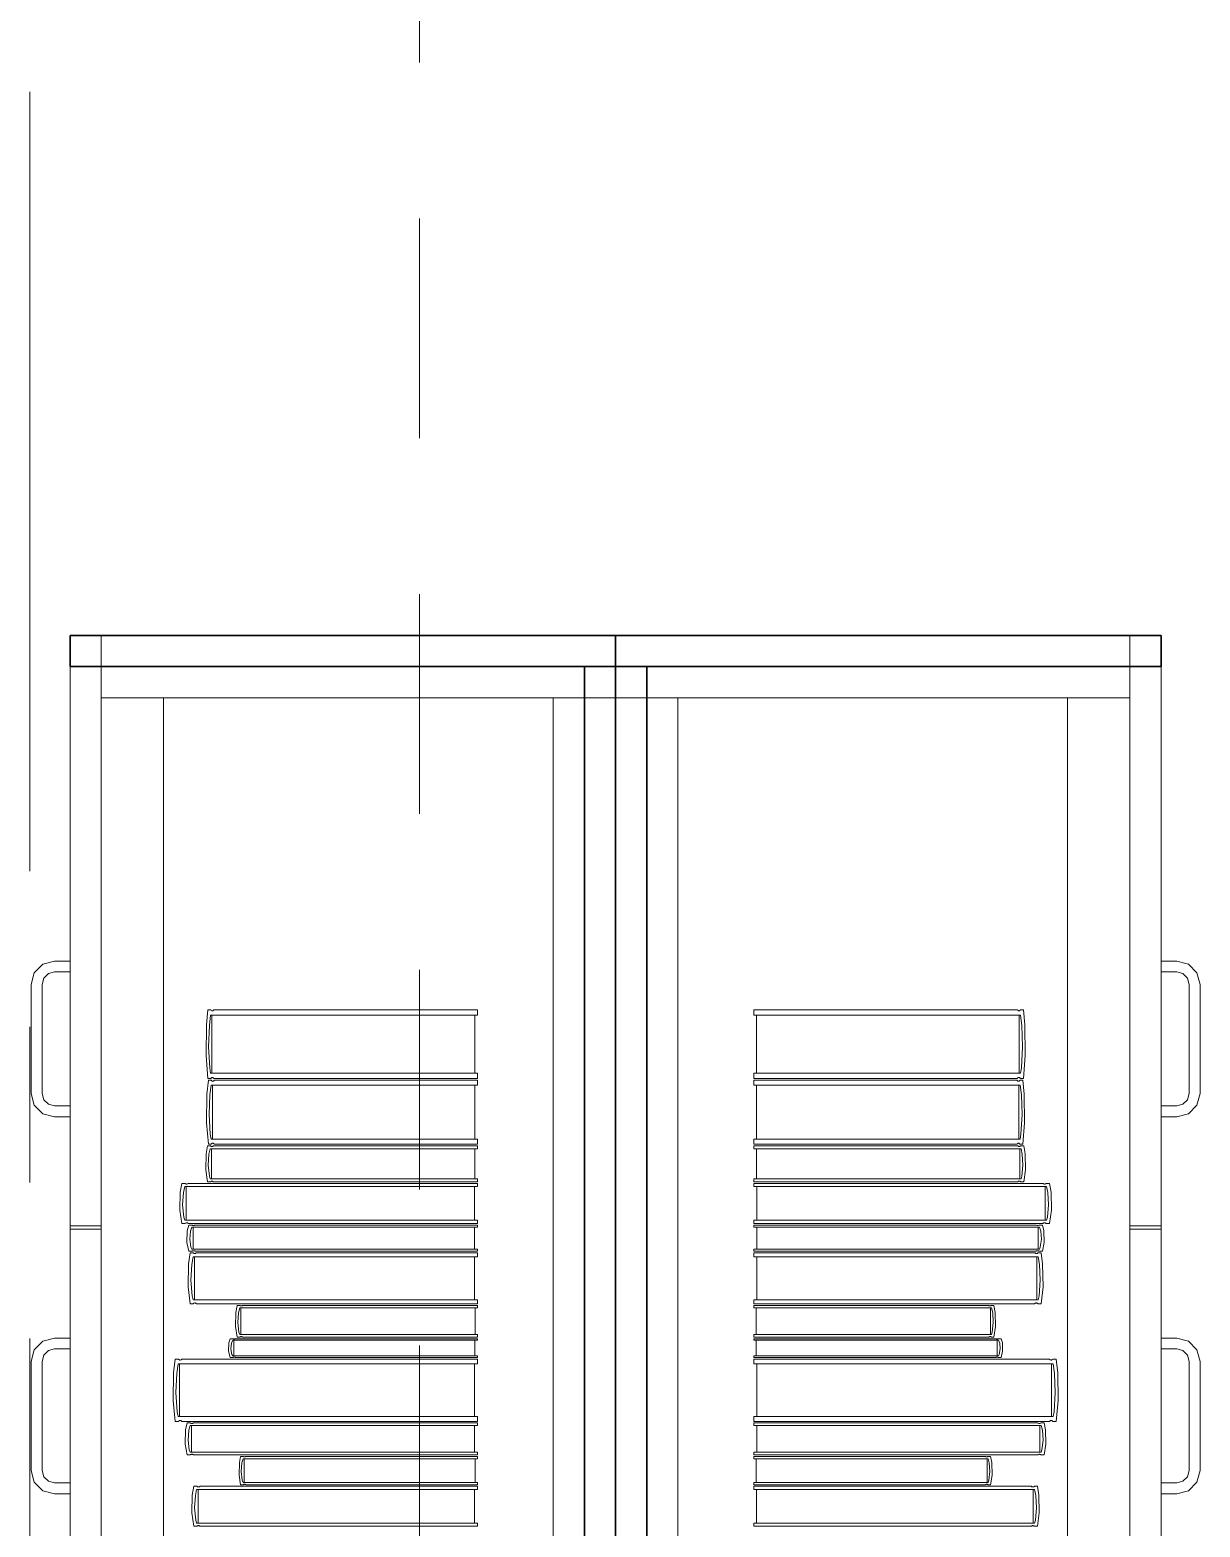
# Model space of a CAD drawing. Header units: inches. Extents: x -19 to 5698, y -728 to 92.
# Drawn here: x 115.82 to 116.571, y 13.029 to 13.99 of the extents above; entities that cross this region are included whole.
import ezdxf

# ---------------------------------------------------------------- set-up
doc = ezdxf.new("R2010")
doc.units = ezdxf.units.IN
doc.header["$MEASUREMENT"] = 0
doc.set_wipeout_variables(frame=1)
for name, pattern in [('Hidden Line', [0.195611, 0.141111, -0.0545]), ('Punto & Raya', [0.65, 0.5, -0.075, 0, -0.075]), ('Wipeout_Contour', [1, 0, -1])]:
    doc.linetypes.add(name, pattern=pattern)
for name, color, linetype in [('02 _ ARQ _ ALB _ Ejes Generales', 251, 'Continuous'), ('08 _ STR _ EXT _ 09 Vigas', 251, 'Continuous'), ('Interior - Mobiliario', 7, 'Continuous')]:
    doc.layers.add(name, color=color, linetype=linetype)

msp = doc.modelspace()

# ---------------------------------------------------------------- linework, layer by layer
at = {"layer": '02 _ ARQ _ ALB _ Ejes Generales', "color": 251, "linetype": 'Punto & Raya', "lineweight": 13, "true_color": 0x636466}
msp.add_line((115.82, 3.05001), (115.82, 44.9), dxfattribs=at)
at = {"layer": 'Interior - Mobiliario', "color": 175, "linetype": 'Continuous', "lineweight": 13}
for p, q in [((116.1758, 13.58125), (115.8658, 13.58125)), ((115.8658, 13.58125), (115.8658, 12.12125)), ((116.1758, 12.12125), (116.1758, 13.58125)), ((116.2158, 13.58125), (116.5258, 13.58125)), ((116.2158, 12.12125), (116.2158, 13.58125)), ((116.5258, 13.58125), (116.5258, 12.12125)), ((115.9058, 13.56125), (115.8658, 13.56125)), ((115.8658, 13.56125), (115.8658, 12.14125)), ((116.1558, 13.56125), (115.9058, 13.56125)), ((115.9058, 12.14125), (115.9058, 13.56125)), ((116.1558, 13.56125), (116.1558, 12.14125)), ((116.2358, 13.56125), (116.4858, 13.56125)), ((116.2358, 13.56125), (116.2358, 12.14125)), ((116.4858, 13.56125), (116.5258, 13.56125)), ((116.4858, 12.14125), (116.4858, 13.56125)), ((116.5258, 13.56125), (116.5258, 12.14125)), ((115.8208, 13.37725), (115.82281, 13.38475)), ((115.82281, 13.38475), (115.8283, 13.39024)), ((115.8283, 13.39024), (115.8358, 13.39225)), ((115.8358, 13.38525), (115.8318, 13.38418)), ((115.8358, 13.39225), (115.8458, 13.39225)), ((115.8458, 13.38525), (115.8358, 13.38525)), ((115.8458, 13.39225), (115.8458, 13.38525)), ((116.5558, 13.39225), (116.5458, 13.39225)), ((116.5458, 13.39225), (116.5458, 13.38525)), ((116.5458, 13.38525), (116.5558, 13.38525)), ((116.5633, 13.39024), (116.5558, 13.39225)), ((116.5558, 13.38525), (116.5598, 13.38418)), ((116.56879, 13.38475), (116.5633, 13.39024)), ((116.5708, 13.37725), (116.56879, 13.38475)), ((115.8208, 13.30725), (115.8208, 13.37725)), ((115.82887, 13.38125), (115.8278, 13.37725)), ((115.8278, 13.37725), (115.8278, 13.30725)), ((115.8318, 13.38418), (115.82887, 13.38125)), ((116.5598, 13.38418), (116.56272, 13.38125)), ((116.56272, 13.38125), (116.5638, 13.37725)), ((116.5638, 13.37725), (116.5638, 13.30725)), ((116.5708, 13.30725), (116.5708, 13.37725)), ((115.93417, 13.36098), (115.93323, 13.35129)), ((115.93605, 13.36098), (115.93417, 13.36098)), ((115.93511, 13.35083), (115.9359, 13.35744)), ((115.9359, 13.35744), (116.10714, 13.35744)), ((115.93615, 13.36081), (115.93605, 13.36098)), ((115.93637, 13.36054), (115.93615, 13.36081)), ((115.93661, 13.36035), (115.93637, 13.36054)), ((115.93686, 13.36025), (115.93661, 13.36035)), ((115.93677, 13.35744), (115.93677, 13.32033)), ((115.93711, 13.36024), (115.93686, 13.36025)), ((115.93736, 13.36032), (115.93711, 13.36024)), ((115.9376, 13.36049), (115.93736, 13.36032)), ((115.93783, 13.36074), (115.9376, 13.36049)), ((115.93797, 13.36098), (115.93783, 13.36074)), ((116.10714, 13.36098), (115.93797, 13.36098)), ((116.10541, 13.32033), (116.10541, 13.35744)), ((116.10714, 13.35744), (116.10714, 13.36098)), ((116.28445, 13.35744), (116.28445, 13.36098)), ((116.28445, 13.36098), (116.45362, 13.36098)), ((116.45569, 13.35744), (116.28445, 13.35744)), ((116.28618, 13.32033), (116.28618, 13.35744)), ((116.45362, 13.36098), (116.45376, 13.36074)), ((116.45376, 13.36074), (116.45399, 13.36049)), ((116.45399, 13.36049), (116.45423, 13.36032)), ((116.45423, 13.36032), (116.45448, 13.36024)), ((116.45448, 13.36024), (116.45474, 13.36025)), ((116.45474, 13.36025), (116.45499, 13.36035)), ((116.45482, 13.35744), (116.45482, 13.32033)), ((116.45499, 13.36035), (116.45522, 13.36054)), ((116.45522, 13.36054), (116.45544, 13.36081)), ((116.45544, 13.36081), (116.45554, 13.36098)), ((116.45554, 13.36098), (116.45742, 13.36098)), ((116.45648, 13.35083), (116.45569, 13.35744)), ((116.45742, 13.36098), (116.45836, 13.35129)), ((115.93323, 13.35129), (115.93301, 13.33153)), ((115.93467, 13.33723), (115.93511, 13.35083)), ((116.45692, 13.33723), (116.45648, 13.35083)), ((116.45836, 13.35129), (116.45858, 13.33153)), ((115.93539, 13.32368), (115.93467, 13.33723)), ((116.4562, 13.32368), (116.45692, 13.33723)), ((115.93301, 13.33153), (115.93417, 13.31679)), ((116.45858, 13.33153), (116.45742, 13.31679)), ((115.9359, 13.32033), (115.93539, 13.32368)), ((116.10714, 13.32033), (115.9359, 13.32033)), ((115.9362, 13.31703), (115.93642, 13.31728)), ((115.93642, 13.31728), (115.93666, 13.31745)), ((115.93666, 13.31745), (115.93691, 13.31753)), ((115.93691, 13.31753), (115.93717, 13.31752)), ((115.93717, 13.31752), (115.93742, 13.31742)), ((115.93742, 13.31742), (115.93766, 13.31723)), ((115.93766, 13.31723), (115.93787, 13.31696)), ((116.10714, 13.31679), (116.10714, 13.32033)), ((116.28445, 13.31679), (116.28445, 13.32033)), ((116.28445, 13.32033), (116.45569, 13.32033)), ((116.45394, 13.31723), (116.45372, 13.31696)), ((116.45417, 13.31742), (116.45394, 13.31723)), ((116.45442, 13.31752), (116.45417, 13.31742)), ((116.45468, 13.31753), (116.45442, 13.31752)), ((116.45493, 13.31745), (116.45468, 13.31753)), ((116.45517, 13.31728), (116.45493, 13.31745)), ((116.4554, 13.31703), (116.45517, 13.31728)), ((116.45569, 13.32033), (116.4562, 13.32368)), ((115.93452, 13.31579), (115.93358, 13.30677)), ((115.93417, 13.31679), (115.93605, 13.31679)), ((115.9364, 13.31579), (115.93452, 13.31579)), ((115.93545, 13.30634), (115.93625, 13.3125)), ((115.93605, 13.31679), (115.9362, 13.31703)), ((115.93625, 13.3125), (116.10714, 13.3125)), ((115.93649, 13.31563), (115.9364, 13.31579)), ((115.93671, 13.31538), (115.93649, 13.31563)), ((115.93695, 13.31521), (115.93671, 13.31538)), ((115.9372, 13.31511), (115.93695, 13.31521)), ((115.93711, 13.3125), (115.93711, 13.27793)), ((115.93745, 13.3151), (115.9372, 13.31511)), ((115.9377, 13.31518), (115.93745, 13.3151)), ((115.93794, 13.31534), (115.9377, 13.31518)), ((115.93787, 13.31696), (115.93797, 13.31679)), ((115.93817, 13.31557), (115.93794, 13.31534)), ((115.93797, 13.31679), (116.10714, 13.31679)), ((115.93831, 13.31579), (115.93817, 13.31557)), ((116.10714, 13.31579), (115.93831, 13.31579)), ((116.10541, 13.27793), (116.10541, 13.3125)), ((116.10714, 13.3125), (116.10714, 13.31579)), ((116.45362, 13.31679), (116.28445, 13.31679)), ((116.28445, 13.3125), (116.28445, 13.31579)), ((116.28445, 13.31579), (116.45328, 13.31579)), ((116.45534, 13.3125), (116.28445, 13.3125)), ((116.28618, 13.27793), (116.28618, 13.3125)), ((116.45328, 13.31579), (116.45342, 13.31557)), ((116.45342, 13.31557), (116.45365, 13.31534)), ((116.45372, 13.31696), (116.45362, 13.31679)), ((116.45365, 13.31534), (116.45389, 13.31518)), ((116.45389, 13.31518), (116.45414, 13.3151)), ((116.45414, 13.3151), (116.45439, 13.31511)), ((116.45439, 13.31511), (116.45464, 13.31521)), ((116.45448, 13.3125), (116.45448, 13.27793)), ((116.45464, 13.31521), (116.45488, 13.31538)), ((116.45488, 13.31538), (116.4551, 13.31563)), ((116.4551, 13.31563), (116.45519, 13.31579)), ((116.45519, 13.31579), (116.45707, 13.31579)), ((116.45614, 13.30634), (116.45534, 13.3125)), ((116.45554, 13.31679), (116.4554, 13.31703)), ((116.45742, 13.31679), (116.45554, 13.31679)), ((116.45707, 13.31579), (116.45801, 13.30677)), ((115.82281, 13.29975), (115.8208, 13.30725)), ((115.8283, 13.29426), (115.82281, 13.29975)), ((115.8278, 13.30725), (115.82887, 13.30325)), ((115.82887, 13.30325), (115.8318, 13.30032)), ((115.8318, 13.30032), (115.8358, 13.29925)), ((115.8358, 13.29925), (115.8458, 13.29925)), ((115.8458, 13.29925), (115.8458, 13.29225)), ((115.93358, 13.30677), (115.93336, 13.28836)), ((115.93501, 13.29367), (115.93545, 13.30634)), ((116.45658, 13.29367), (116.45614, 13.30634)), ((116.45801, 13.30677), (116.45823, 13.28836)), ((116.5558, 13.29925), (116.5458, 13.29925)), ((116.5458, 13.29925), (116.5458, 13.29225)), ((116.5598, 13.30032), (116.5558, 13.29925)), ((116.56272, 13.30325), (116.5598, 13.30032)), ((116.5638, 13.30725), (116.56272, 13.30325)), ((116.5633, 13.29426), (116.56879, 13.29975)), ((116.56879, 13.29975), (116.5708, 13.30725)), ((115.8358, 13.29225), (115.8283, 13.29426)), ((115.8458, 13.29225), (115.8358, 13.29225)), ((115.93336, 13.28836), (115.93452, 13.27463)), ((115.93574, 13.28105), (115.93501, 13.29367)), ((116.45586, 13.28105), (116.45658, 13.29367)), ((116.45823, 13.28836), (116.45707, 13.27463)), ((116.5458, 13.29225), (116.5558, 13.29225)), ((116.5558, 13.29225), (116.5633, 13.29426)), ((115.93625, 13.27793), (115.93574, 13.28105)), ((116.45534, 13.27793), (116.45586, 13.28105)), ((115.93393, 13.27363), (115.93299, 13.26857)), ((115.93582, 13.27363), (115.93393, 13.27363)), ((115.93452, 13.27463), (115.9364, 13.27463)), ((115.93487, 13.26833), (115.93566, 13.27179)), ((115.93566, 13.27179), (116.10714, 13.27179)), ((115.93591, 13.27355), (115.93582, 13.27363)), ((115.93613, 13.2734), (115.93591, 13.27355)), ((115.93637, 13.27331), (115.93613, 13.2734)), ((116.10714, 13.27793), (115.93625, 13.27793)), ((115.93662, 13.27325), (115.93637, 13.27331)), ((115.9364, 13.27463), (115.93654, 13.27486)), ((115.93653, 13.27179), (115.93653, 13.25239)), ((115.93654, 13.27486), (115.93676, 13.27509)), ((115.93687, 13.27325), (115.93662, 13.27325)), ((115.93676, 13.27509), (115.937, 13.27525)), ((115.93713, 13.27329), (115.93687, 13.27325)), ((115.937, 13.27525), (115.93725, 13.27532)), ((115.93737, 13.27338), (115.93713, 13.27329)), ((115.93725, 13.27532), (115.93751, 13.27531)), ((115.93759, 13.27351), (115.93737, 13.27338)), ((115.93751, 13.27531), (115.93776, 13.27522)), ((115.93773, 13.27363), (115.93759, 13.27351)), ((116.10714, 13.27363), (115.93773, 13.27363)), ((115.93776, 13.27522), (115.938, 13.27504)), ((115.938, 13.27504), (115.93821, 13.27479)), ((115.93821, 13.27479), (115.93831, 13.27463)), ((115.93831, 13.27463), (116.10714, 13.27463)), ((116.10541, 13.25239), (116.10541, 13.27179)), ((116.10714, 13.27463), (116.10714, 13.27793)), ((116.10714, 13.27179), (116.10714, 13.27363)), ((116.28445, 13.27463), (116.28445, 13.27793)), ((116.28445, 13.27793), (116.45534, 13.27793)), ((116.45328, 13.27463), (116.28445, 13.27463)), ((116.28445, 13.27179), (116.28445, 13.27363)), ((116.28445, 13.27363), (116.45386, 13.27363)), ((116.45593, 13.27179), (116.28445, 13.27179)), ((116.28618, 13.25239), (116.28618, 13.27179)), ((116.45338, 13.27479), (116.45328, 13.27463)), ((116.4536, 13.27504), (116.45338, 13.27479)), ((116.45383, 13.27522), (116.4536, 13.27504)), ((116.45408, 13.27531), (116.45383, 13.27522)), ((116.45386, 13.27363), (116.454, 13.27351)), ((116.454, 13.27351), (116.45422, 13.27338)), ((116.45434, 13.27532), (116.45408, 13.27531)), ((116.45422, 13.27338), (116.45446, 13.27329)), ((116.45459, 13.27525), (116.45434, 13.27532)), ((116.45446, 13.27329), (116.45472, 13.27325)), ((116.45483, 13.27509), (116.45459, 13.27525)), ((116.45472, 13.27325), (116.45497, 13.27325)), ((116.45505, 13.27486), (116.45483, 13.27509)), ((116.45497, 13.27325), (116.45522, 13.27331)), ((116.45519, 13.27463), (116.45505, 13.27486)), ((116.45506, 13.27179), (116.45506, 13.25239)), ((116.45707, 13.27463), (116.45519, 13.27463)), ((116.45522, 13.27331), (116.45546, 13.2734)), ((116.45546, 13.2734), (116.45568, 13.27355)), ((116.45568, 13.27355), (116.45578, 13.27363)), ((116.45578, 13.27363), (116.45766, 13.27363)), ((116.45672, 13.26833), (116.45593, 13.27179)), ((116.45766, 13.27363), (116.45861, 13.26857)), ((115.93299, 13.26857), (115.93277, 13.25824)), ((115.93443, 13.26122), (115.93487, 13.26833)), ((115.93515, 13.25414), (115.93443, 13.26122)), ((116.45644, 13.25414), (116.45716, 13.26122)), ((116.45716, 13.26122), (116.45672, 13.26833)), ((116.45861, 13.26857), (116.45882, 13.25824)), ((115.93277, 13.25824), (115.93393, 13.25054)), ((115.93393, 13.25054), (115.93582, 13.25054)), ((115.93566, 13.25239), (115.93515, 13.25414)), ((116.10714, 13.25239), (115.93566, 13.25239)), ((115.93582, 13.25054), (115.93596, 13.25067)), ((115.93596, 13.25067), (115.93618, 13.2508)), ((115.93618, 13.2508), (115.93642, 13.25089)), ((115.93642, 13.25089), (115.93668, 13.25093)), ((115.93668, 13.25093), (115.93693, 13.25092)), ((115.93693, 13.25092), (115.93718, 13.25087)), ((115.93718, 13.25087), (115.93742, 13.25077)), ((115.93742, 13.25077), (115.93764, 13.25063)), ((115.93764, 13.25063), (115.93773, 13.25054)), ((115.93773, 13.25054), (116.10714, 13.25054)), ((116.10714, 13.25054), (116.10714, 13.25239)), ((116.28445, 13.25054), (116.28445, 13.25239)), ((116.28445, 13.25239), (116.45593, 13.25239)), ((116.45386, 13.25054), (116.28445, 13.25054)), ((116.45395, 13.25063), (116.45386, 13.25054)), ((116.45417, 13.25077), (116.45395, 13.25063)), ((116.45441, 13.25087), (116.45417, 13.25077)), ((116.45466, 13.25092), (116.45441, 13.25087)), ((116.45492, 13.25093), (116.45466, 13.25092)), ((116.45517, 13.25089), (116.45492, 13.25093)), ((116.45541, 13.2508), (116.45517, 13.25089)), ((116.45563, 13.25067), (116.45541, 13.2508)), ((116.45578, 13.25054), (116.45563, 13.25067)), ((116.45766, 13.25054), (116.45578, 13.25054)), ((116.45593, 13.25239), (116.45644, 13.25414)), ((116.45882, 13.25824), (116.45766, 13.25054)), ((115.9164, 13.2439), (115.91617, 13.23239)), ((115.91744, 13.24954), (115.9164, 13.2439)), ((115.9195, 13.24954), (115.91744, 13.24954)), ((115.91798, 13.2357), (115.91847, 13.24363)), ((115.91847, 13.24363), (115.91934, 13.24748)), ((115.91934, 13.24748), (116.10714, 13.24748)), ((115.91961, 13.24944), (115.9195, 13.24954)), ((115.91985, 13.24929), (115.91961, 13.24944)), ((115.92011, 13.24918), (115.91985, 13.24929)), ((115.92038, 13.24912), (115.92011, 13.24918)), ((115.92029, 13.24748), (115.92029, 13.22586)), ((115.92066, 13.24911), (115.92038, 13.24912)), ((115.92094, 13.24916), (115.92066, 13.24911)), ((115.9212, 13.24926), (115.92094, 13.24916)), ((115.92145, 13.2494), (115.9212, 13.24926)), ((115.9216, 13.24954), (115.92145, 13.2494)), ((116.10714, 13.24954), (115.9216, 13.24954)), ((116.10524, 13.22586), (116.10524, 13.24748)), ((116.10714, 13.24748), (116.10714, 13.24954)), ((116.28445, 13.24748), (116.28445, 13.24954)), ((116.28445, 13.24954), (116.46999, 13.24954)), ((116.47225, 13.24748), (116.28445, 13.24748)), ((116.28635, 13.22586), (116.28635, 13.24748)), ((116.46999, 13.24954), (116.47014, 13.2494)), ((116.47014, 13.2494), (116.47039, 13.24926)), ((116.47039, 13.24926), (116.47065, 13.24916)), ((116.47065, 13.24916), (116.47093, 13.24911)), ((116.47093, 13.24911), (116.47121, 13.24912)), ((116.47121, 13.24912), (116.47148, 13.24918)), ((116.47131, 13.24748), (116.47131, 13.22586)), ((116.47148, 13.24918), (116.47174, 13.24929)), ((116.47174, 13.24929), (116.47198, 13.24944)), ((116.47198, 13.24944), (116.47209, 13.24954)), ((116.47209, 13.24954), (116.47415, 13.24954)), ((116.47313, 13.24363), (116.47225, 13.24748)), ((116.47361, 13.2357), (116.47313, 13.24363)), ((116.47415, 13.24954), (116.47519, 13.2439)), ((116.47519, 13.2439), (116.47543, 13.23239)), ((115.91617, 13.23239), (115.91744, 13.2238)), ((115.91877, 13.22781), (115.91798, 13.2357)), ((116.47282, 13.22781), (116.47361, 13.2357)), ((116.47543, 13.23239), (116.47415, 13.2238)), ((115.8458, 13.22225), (115.8658, 13.22225)), ((115.91744, 13.2238), (115.9195, 13.2238)), ((115.91934, 13.22586), (115.91877, 13.22781)), ((116.10714, 13.22586), (115.91934, 13.22586)), ((115.9195, 13.2238), (115.91966, 13.22394)), ((115.91966, 13.22394), (115.9199, 13.22409)), ((115.9199, 13.22409), (115.92017, 13.22418)), ((115.92017, 13.22418), (115.92044, 13.22423)), ((115.92044, 13.22423), (115.92072, 13.22423)), ((115.92072, 13.22423), (115.921, 13.22417)), ((115.92198, 13.2228), (115.92097, 13.21912)), ((115.921, 13.22417), (115.92126, 13.22406)), ((115.92126, 13.22406), (115.9215, 13.2239)), ((115.9215, 13.2239), (115.9216, 13.2238)), ((115.9216, 13.2238), (116.10714, 13.2238)), ((115.924, 13.2228), (115.92198, 13.2228)), ((115.92298, 13.21895), (115.92383, 13.22146)), ((115.92383, 13.22146), (116.10714, 13.22146)), ((115.9241, 13.22274), (115.924, 13.2228)), ((115.92433, 13.22263), (115.9241, 13.22274)), ((115.92459, 13.22256), (115.92433, 13.22263)), ((115.92485, 13.22252), (115.92459, 13.22256)), ((115.92476, 13.22146), (115.92476, 13.20738)), ((115.92513, 13.22252), (115.92485, 13.22252)), ((115.9254, 13.22255), (115.92513, 13.22252)), ((115.92566, 13.22262), (115.9254, 13.22255)), ((115.92589, 13.22271), (115.92566, 13.22262)), ((115.92605, 13.2228), (115.92589, 13.22271)), ((116.10714, 13.2228), (115.92605, 13.2228)), ((116.10529, 13.20738), (116.10529, 13.22146)), ((116.10714, 13.2238), (116.10714, 13.22586)), ((116.10714, 13.22146), (116.10714, 13.2228)), ((116.28445, 13.2238), (116.28445, 13.22586)), ((116.28445, 13.22586), (116.47225, 13.22586)), ((116.46999, 13.2238), (116.28445, 13.2238)), ((116.28445, 13.22146), (116.28445, 13.2228)), ((116.28445, 13.2228), (116.46555, 13.2228)), ((116.46776, 13.22146), (116.28445, 13.22146)), ((116.2863, 13.20738), (116.2863, 13.22146)), ((116.46555, 13.2228), (116.4657, 13.22271)), ((116.4657, 13.22271), (116.46594, 13.22262)), ((116.46594, 13.22262), (116.46619, 13.22255)), ((116.46619, 13.22255), (116.46646, 13.22252)), ((116.46646, 13.22252), (116.46674, 13.22252)), ((116.46674, 13.22252), (116.467, 13.22256)), ((116.46683, 13.22146), (116.46683, 13.20738)), ((116.467, 13.22256), (116.46726, 13.22263)), ((116.46726, 13.22263), (116.46749, 13.22274)), ((116.46749, 13.22274), (116.4676, 13.2228)), ((116.4676, 13.2228), (116.46961, 13.2228)), ((116.46861, 13.21895), (116.46776, 13.22146)), ((116.46961, 13.2228), (116.47062, 13.21912)), ((116.47009, 13.2239), (116.46999, 13.2238)), ((116.47033, 13.22406), (116.47009, 13.2239)), ((116.47059, 13.22417), (116.47033, 13.22406)), ((116.47087, 13.22423), (116.47059, 13.22417)), ((116.47115, 13.22423), (116.47087, 13.22423)), ((116.47142, 13.22418), (116.47115, 13.22423)), ((116.47169, 13.22409), (116.47142, 13.22418)), ((116.47193, 13.22394), (116.47169, 13.22409)), ((116.47209, 13.2238), (116.47193, 13.22394)), ((116.47415, 13.2238), (116.47209, 13.2238)), ((116.47225, 13.22586), (116.47282, 13.22781)), ((116.5458, 13.22225), (116.5258, 13.22225)), ((115.8458, 12.86125), (115.8458, 13.22025)), ((115.8458, 13.22025), (115.8658, 13.22025)), ((115.8658, 12.86125), (115.8658, 13.22025)), ((115.92097, 13.21912), (115.92074, 13.21163)), ((115.92074, 13.21163), (115.92198, 13.20604)), ((115.92251, 13.21379), (115.92298, 13.21895)), ((115.92329, 13.20865), (115.92251, 13.21379)), ((116.46831, 13.20865), (116.46908, 13.21379)), ((116.46908, 13.21379), (116.46861, 13.21895)), ((116.47085, 13.21163), (116.46961, 13.20604)), ((116.47062, 13.21912), (116.47085, 13.21163)), ((116.5258, 12.86125), (116.5258, 13.22025)), ((116.5458, 13.22025), (116.5258, 13.22025)), ((116.5458, 12.86125), (116.5458, 13.22025)), ((115.9228, 13.20504), (115.92179, 13.19784)), ((115.92198, 13.20604), (115.924, 13.20604)), ((115.9248, 13.20504), (115.9228, 13.20504)), ((115.92383, 13.20738), (115.92329, 13.20865)), ((115.92379, 13.1975), (115.92464, 13.20241)), ((116.10714, 13.20738), (115.92383, 13.20738)), ((115.924, 13.20604), (115.92415, 13.20613)), ((115.92415, 13.20613), (115.92439, 13.20622)), ((115.92439, 13.20622), (115.92465, 13.20629)), ((115.92464, 13.20241), (116.10714, 13.20241)), ((115.92465, 13.20629), (115.92491, 13.20632)), ((115.9249, 13.20491), (115.9248, 13.20504)), ((115.92514, 13.20471), (115.9249, 13.20491)), ((115.92491, 13.20632), (115.92519, 13.20631)), ((115.92539, 13.20457), (115.92514, 13.20471)), ((115.92519, 13.20631), (115.92546, 13.20627)), ((115.92566, 13.2045), (115.92539, 13.20457)), ((115.92546, 13.20627), (115.92571, 13.2062)), ((115.92556, 13.20241), (115.92556, 13.17486)), ((115.92593, 13.20449), (115.92566, 13.2045)), ((115.92571, 13.2062), (115.92594, 13.2061)), ((115.9262, 13.20455), (115.92593, 13.20449)), ((115.92594, 13.2061), (115.92605, 13.20604)), ((115.92605, 13.20604), (116.10714, 13.20604)), ((115.92645, 13.20467), (115.9262, 13.20455)), ((115.92669, 13.20486), (115.92645, 13.20467)), ((115.92684, 13.20504), (115.92669, 13.20486)), ((116.10714, 13.20504), (115.92684, 13.20504)), ((116.1053, 13.17486), (116.1053, 13.20241)), ((116.10714, 13.20604), (116.10714, 13.20738)), ((116.10714, 13.20241), (116.10714, 13.20504)), ((116.28445, 13.20604), (116.28445, 13.20738)), ((116.28445, 13.20738), (116.46776, 13.20738)), ((116.46555, 13.20604), (116.28445, 13.20604)), ((116.28445, 13.20241), (116.28445, 13.20504)), ((116.28445, 13.20504), (116.46475, 13.20504)), ((116.46695, 13.20241), (116.28445, 13.20241)), ((116.2863, 13.17486), (116.2863, 13.20241)), ((116.46475, 13.20504), (116.4649, 13.20486)), ((116.4649, 13.20486), (116.46514, 13.20467)), ((116.46514, 13.20467), (116.46539, 13.20455)), ((116.46539, 13.20455), (116.46566, 13.20449)), ((116.46565, 13.2061), (116.46555, 13.20604)), ((116.46588, 13.2062), (116.46565, 13.2061)), ((116.46566, 13.20449), (116.46593, 13.2045)), ((116.46614, 13.20627), (116.46588, 13.2062)), ((116.46593, 13.2045), (116.4662, 13.20457)), ((116.46603, 13.20241), (116.46603, 13.17486)), ((116.4664, 13.20631), (116.46614, 13.20627)), ((116.4662, 13.20457), (116.46645, 13.20471)), ((116.46668, 13.20632), (116.4664, 13.20631)), ((116.46645, 13.20471), (116.46669, 13.20491)), ((116.46695, 13.20629), (116.46668, 13.20632)), ((116.46669, 13.20491), (116.46679, 13.20504)), ((116.46679, 13.20504), (116.46879, 13.20504)), ((116.4672, 13.20622), (116.46695, 13.20629)), ((116.4678, 13.1975), (116.46695, 13.20241)), ((116.46744, 13.20613), (116.4672, 13.20622)), ((116.4676, 13.20604), (116.46744, 13.20613)), ((116.46961, 13.20604), (116.4676, 13.20604)), ((116.46776, 13.20738), (116.46831, 13.20865)), ((116.46879, 13.20504), (116.4698, 13.19784)), ((115.92179, 13.19784), (115.92156, 13.18317)), ((115.92333, 13.1874), (115.92379, 13.1975)), ((116.46827, 13.1874), (116.4678, 13.1975)), ((116.4698, 13.19784), (116.47003, 13.18317)), ((115.92156, 13.18317), (115.9228, 13.17224)), ((115.9241, 13.17735), (115.92333, 13.1874)), ((116.4675, 13.17735), (116.46827, 13.1874)), ((116.47003, 13.18317), (116.46879, 13.17224)), ((115.92464, 13.17486), (115.9241, 13.17735)), ((116.10714, 13.17486), (115.92464, 13.17486)), ((116.10714, 13.17224), (116.10714, 13.17486)), ((116.28445, 13.17224), (116.28445, 13.17486)), ((116.28445, 13.17486), (116.46695, 13.17486)), ((116.46695, 13.17486), (116.4675, 13.17735)), ((115.9228, 13.17224), (115.9248, 13.17224)), ((115.9248, 13.17224), (115.92495, 13.17241)), ((115.92495, 13.17241), (115.92519, 13.1726)), ((115.92519, 13.1726), (115.92545, 13.17273)), ((115.92545, 13.17273), (115.92572, 13.17279)), ((115.92572, 13.17279), (115.92599, 13.17278)), ((115.92599, 13.17278), (115.92626, 13.1727)), ((115.92626, 13.1727), (115.92651, 13.17256)), ((115.92651, 13.17256), (115.92674, 13.17236)), ((115.92674, 13.17236), (115.92684, 13.17224)), ((115.92684, 13.17224), (116.10714, 13.17224)), ((115.95218, 13.16677), (115.95199, 13.15765)), ((115.95303, 13.17124), (115.95218, 13.16677)), ((115.9547, 13.17124), (115.95303, 13.17124)), ((115.95347, 13.16028), (115.95386, 13.16655)), ((115.95386, 13.16655), (115.95457, 13.16961)), ((115.95457, 13.16961), (116.10714, 13.16961)), ((115.95479, 13.17116), (115.9547, 13.17124)), ((115.95498, 13.17103), (115.95479, 13.17116)), ((115.95519, 13.17095), (115.95498, 13.17103)), ((115.95542, 13.1709), (115.95519, 13.17095)), ((115.95534, 13.16961), (115.95534, 13.15249)), ((115.95564, 13.1709), (115.95542, 13.1709)), ((115.95587, 13.17093), (115.95564, 13.1709)), ((115.95608, 13.17101), (115.95587, 13.17093)), ((115.95628, 13.17113), (115.95608, 13.17101)), ((115.95641, 13.17124), (115.95628, 13.17113)), ((116.10714, 13.17124), (115.95641, 13.17124)), ((116.1056, 13.15249), (116.1056, 13.16961)), ((116.10714, 13.16961), (116.10714, 13.17124)), ((116.46475, 13.17224), (116.28445, 13.17224)), ((116.28445, 13.16961), (116.28445, 13.17124)), ((116.28445, 13.17124), (116.43518, 13.17124)), ((116.43703, 13.16961), (116.28445, 13.16961)), ((116.28599, 13.15249), (116.28599, 13.16961)), ((116.43518, 13.17124), (116.43531, 13.17113)), ((116.43531, 13.17113), (116.43551, 13.17101)), ((116.43551, 13.17101), (116.43572, 13.17093)), ((116.43572, 13.17093), (116.43595, 13.1709)), ((116.43595, 13.1709), (116.43618, 13.1709)), ((116.43618, 13.1709), (116.4364, 13.17095)), ((116.43625, 13.16961), (116.43625, 13.15249)), ((116.4364, 13.17095), (116.43661, 13.17103)), ((116.43661, 13.17103), (116.43681, 13.17116)), ((116.43681, 13.17116), (116.43689, 13.17124)), ((116.43689, 13.17124), (116.43857, 13.17124)), ((116.43773, 13.16655), (116.43703, 13.16961)), ((116.43813, 13.16028), (116.43773, 13.16655)), ((116.43857, 13.17124), (116.43941, 13.16677)), ((116.43941, 13.16677), (116.4396, 13.15765)), ((116.46485, 13.17236), (116.46475, 13.17224)), ((116.46508, 13.17256), (116.46485, 13.17236)), ((116.46534, 13.1727), (116.46508, 13.17256)), ((116.4656, 13.17278), (116.46534, 13.1727)), ((116.46587, 13.17279), (116.4656, 13.17278)), ((116.46614, 13.17273), (116.46587, 13.17279)), ((116.4664, 13.1726), (116.46614, 13.17273)), ((116.46664, 13.17241), (116.4664, 13.1726)), ((116.46679, 13.17224), (116.46664, 13.17241)), ((116.46879, 13.17224), (116.46679, 13.17224)), ((115.95199, 13.15765), (115.95303, 13.15086)), ((115.95411, 13.15403), (115.95347, 13.16028)), ((115.95457, 13.15249), (115.95411, 13.15403)), ((116.43703, 13.15249), (116.43748, 13.15403)), ((116.43748, 13.15403), (116.43813, 13.16028)), ((116.4396, 13.15765), (116.43857, 13.15086)), ((115.8283, 13.14824), (115.82281, 13.14275)), ((115.8358, 13.15025), (115.8283, 13.14824)), ((115.8458, 13.15025), (115.8358, 13.15025)), ((115.8458, 13.14325), (115.8458, 13.15025)), ((115.94765, 13.14722), (115.94745, 13.14183)), ((115.94851, 13.14986), (115.94765, 13.14722)), ((115.95024, 13.14986), (115.94851, 13.14986)), ((115.94897, 13.14339), (115.94937, 13.14709)), ((115.94937, 13.14709), (115.9501, 13.1489)), ((115.9501, 13.1489), (116.10714, 13.1489)), ((115.95033, 13.14981), (115.95024, 13.14986)), ((115.95053, 13.14974), (115.95033, 13.14981)), ((115.95074, 13.14969), (115.95053, 13.14974)), ((115.95097, 13.14966), (115.95074, 13.14969)), ((115.95089, 13.1489), (115.95089, 13.13878)), ((115.95121, 13.14966), (115.95097, 13.14966)), ((115.95144, 13.14968), (115.95121, 13.14966)), ((115.95166, 13.14972), (115.95144, 13.14968)), ((115.95186, 13.14979), (115.95166, 13.14972)), ((115.95199, 13.14986), (115.95186, 13.14979)), ((116.10714, 13.14986), (115.95199, 13.14986)), ((115.95303, 13.15086), (115.9547, 13.15086)), ((116.10714, 13.15249), (115.95457, 13.15249)), ((115.9547, 13.15086), (115.95483, 13.15097)), ((115.95483, 13.15097), (115.95503, 13.15108)), ((115.95503, 13.15108), (115.95524, 13.15116)), ((115.95524, 13.15116), (115.95547, 13.1512)), ((115.95547, 13.1512), (115.95569, 13.15119)), ((115.95569, 13.15119), (115.95592, 13.15115)), ((115.95592, 13.15115), (115.95613, 13.15106)), ((115.95613, 13.15106), (115.95632, 13.15094)), ((115.95632, 13.15094), (115.95641, 13.15086)), ((115.95641, 13.15086), (116.10714, 13.15086)), ((116.10555, 13.13878), (116.10555, 13.1489)), ((116.10714, 13.15086), (116.10714, 13.15249)), ((116.10714, 13.1489), (116.10714, 13.14986)), ((116.28445, 13.15086), (116.28445, 13.15249)), ((116.28445, 13.15249), (116.43703, 13.15249)), ((116.43518, 13.15086), (116.28445, 13.15086)), ((116.28445, 13.1489), (116.28445, 13.14986)), ((116.28445, 13.14986), (116.4396, 13.14986)), ((116.44149, 13.1489), (116.28445, 13.1489)), ((116.28604, 13.13878), (116.28604, 13.1489)), ((116.43527, 13.15094), (116.43518, 13.15086)), ((116.43546, 13.15106), (116.43527, 13.15094)), ((116.43568, 13.15115), (116.43546, 13.15106)), ((116.4359, 13.15119), (116.43568, 13.15115)), ((116.43613, 13.1512), (116.4359, 13.15119)), ((116.43635, 13.15116), (116.43613, 13.1512)), ((116.43657, 13.15108), (116.43635, 13.15116)), ((116.43676, 13.15097), (116.43657, 13.15108)), ((116.43689, 13.15086), (116.43676, 13.15097)), ((116.43857, 13.15086), (116.43689, 13.15086)), ((116.4396, 13.14986), (116.43973, 13.14979)), ((116.43973, 13.14979), (116.43993, 13.14972)), ((116.43993, 13.14972), (116.44015, 13.14968)), ((116.44015, 13.14968), (116.44038, 13.14966)), ((116.44038, 13.14966), (116.44062, 13.14966)), ((116.44062, 13.14966), (116.44085, 13.14969)), ((116.4407, 13.1489), (116.4407, 13.13878)), ((116.44085, 13.14969), (116.44107, 13.14974)), ((116.44107, 13.14974), (116.44127, 13.14981)), ((116.44127, 13.14981), (116.44135, 13.14986)), ((116.44135, 13.14986), (116.44308, 13.14986)), ((116.44222, 13.14709), (116.44149, 13.1489)), ((116.44263, 13.14339), (116.44222, 13.14709)), ((116.44308, 13.14986), (116.44395, 13.14722)), ((116.44395, 13.14722), (116.44414, 13.14183)), ((116.5458, 13.15025), (116.5558, 13.15025)), ((116.5458, 13.14325), (116.5458, 13.15025)), ((116.5558, 13.15025), (116.5633, 13.14824)), ((116.5633, 13.14824), (116.56879, 13.14275)), ((115.82281, 13.14275), (115.8208, 13.13525)), ((115.8208, 13.13525), (115.8208, 13.06525)), ((115.8278, 13.13525), (115.82887, 13.13925)), ((115.8278, 13.06525), (115.8278, 13.13525)), ((115.82887, 13.13925), (115.8318, 13.14218)), ((115.8318, 13.14218), (115.8358, 13.14325)), ((115.8358, 13.14325), (115.8458, 13.14325)), ((115.91313, 13.13682), (115.91207, 13.12804)), ((115.91524, 13.13682), (115.91313, 13.13682)), ((115.91535, 13.13666), (115.91524, 13.13682)), ((115.91559, 13.13642), (115.91535, 13.13666)), ((115.91586, 13.13625), (115.91559, 13.13642)), ((115.91614, 13.13616), (115.91586, 13.13625)), ((115.91642, 13.13615), (115.91614, 13.13616)), ((115.91671, 13.13622), (115.91642, 13.13615)), ((115.91698, 13.13638), (115.91671, 13.13622)), ((115.91723, 13.13661), (115.91698, 13.13638)), ((115.91739, 13.13682), (115.91723, 13.13661)), ((116.10714, 13.13682), (115.91739, 13.13682)), ((115.94745, 13.14183), (115.94851, 13.13782)), ((115.94851, 13.13782), (115.95024, 13.13782)), ((115.94963, 13.1397), (115.94897, 13.14339)), ((115.9501, 13.13878), (115.94963, 13.1397)), ((116.10714, 13.13878), (115.9501, 13.13878)), ((115.95024, 13.13782), (115.95037, 13.13788)), ((115.95037, 13.13788), (115.95057, 13.13795)), ((115.95057, 13.13795), (115.95079, 13.138)), ((115.95079, 13.138), (115.95102, 13.13802)), ((115.95102, 13.13802), (115.95126, 13.13802)), ((115.95126, 13.13802), (115.95149, 13.13799)), ((115.95149, 13.13799), (115.95171, 13.13794)), ((115.95171, 13.13794), (115.95191, 13.13787)), ((115.95191, 13.13787), (115.95199, 13.13782)), ((115.95199, 13.13782), (116.10714, 13.13782)), ((116.10714, 13.13782), (116.10714, 13.13878)), ((116.10714, 13.13362), (116.10714, 13.13682)), ((116.28445, 13.13782), (116.28445, 13.13878)), ((116.28445, 13.13878), (116.44149, 13.13878)), ((116.4396, 13.13782), (116.28445, 13.13782)), ((116.28445, 13.13362), (116.28445, 13.13682)), ((116.28445, 13.13682), (116.4742, 13.13682)), ((116.43969, 13.13787), (116.4396, 13.13782)), ((116.43989, 13.13794), (116.43969, 13.13787)), ((116.4401, 13.13799), (116.43989, 13.13794)), ((116.44033, 13.13802), (116.4401, 13.13799)), ((116.44057, 13.13802), (116.44033, 13.13802)), ((116.4408, 13.138), (116.44057, 13.13802)), ((116.44102, 13.13795), (116.4408, 13.138)), ((116.44122, 13.13788), (116.44102, 13.13795)), ((116.44135, 13.13782), (116.44122, 13.13788)), ((116.44308, 13.13782), (116.44135, 13.13782)), ((116.44149, 13.13878), (116.44196, 13.1397)), ((116.44196, 13.1397), (116.44263, 13.14339)), ((116.44414, 13.14183), (116.44308, 13.13782)), ((116.4742, 13.13682), (116.47436, 13.13661)), ((116.47436, 13.13661), (116.47461, 13.13638)), ((116.47461, 13.13638), (116.47488, 13.13622)), ((116.47488, 13.13622), (116.47517, 13.13615)), ((116.47517, 13.13615), (116.47545, 13.13616)), ((116.47545, 13.13616), (116.47573, 13.13625)), ((116.47573, 13.13625), (116.476, 13.13642)), ((116.476, 13.13642), (116.47625, 13.13666)), ((116.47625, 13.13666), (116.47635, 13.13682)), ((116.47635, 13.13682), (116.47846, 13.13682)), ((116.47846, 13.13682), (116.47952, 13.12804)), ((116.5558, 13.14325), (116.5458, 13.14325)), ((116.5598, 13.14218), (116.5558, 13.14325)), ((116.56272, 13.13925), (116.5598, 13.14218)), ((116.5638, 13.13525), (116.56272, 13.13925)), ((116.5638, 13.06525), (116.5638, 13.13525)), ((116.56879, 13.14275), (116.5708, 13.13525)), ((116.5708, 13.13525), (116.5708, 13.06525)), ((115.91207, 13.12804), (115.91183, 13.11012)), ((115.91368, 13.11529), (115.91418, 13.12762)), ((115.91418, 13.12762), (115.91507, 13.13362)), ((115.91507, 13.13362), (116.10714, 13.13362)), ((115.91604, 13.13362), (115.91604, 13.09997)), ((116.1052, 13.09997), (116.1052, 13.13362)), ((116.47652, 13.13362), (116.28445, 13.13362)), ((116.28639, 13.09997), (116.28639, 13.13362)), ((116.47555, 13.13362), (116.47555, 13.09997)), ((116.47741, 13.12762), (116.47652, 13.13362)), ((116.47791, 13.11529), (116.47741, 13.12762)), ((116.47952, 13.12804), (116.47977, 13.11012)), ((115.91449, 13.10301), (115.91368, 13.11529)), ((116.4771, 13.10301), (116.47791, 13.11529)), ((115.91183, 13.11012), (115.91313, 13.09677)), ((116.47977, 13.11012), (116.47846, 13.09677)), ((115.91313, 13.09677), (115.91524, 13.09677)), ((115.91507, 13.09997), (115.91449, 13.10301)), ((116.10714, 13.09997), (115.91507, 13.09997)), ((115.91524, 13.09677), (115.9154, 13.09698)), ((115.9154, 13.09698), (115.91565, 13.09721)), ((115.91565, 13.09721), (115.91592, 13.09736)), ((115.91592, 13.09736), (115.9162, 13.09744)), ((115.9162, 13.09744), (115.91649, 13.09743)), ((115.91649, 13.09743), (115.91677, 13.09734)), ((115.91677, 13.09734), (115.91703, 13.09717)), ((115.91703, 13.09717), (115.91728, 13.09692)), ((115.91728, 13.09692), (115.91739, 13.09677)), ((115.91739, 13.09677), (116.10714, 13.09677)), ((116.10714, 13.09677), (116.10714, 13.09997)), ((116.28445, 13.09677), (116.28445, 13.09997)), ((116.28445, 13.09997), (116.47652, 13.09997)), ((116.4742, 13.09677), (116.28445, 13.09677)), ((116.47431, 13.09692), (116.4742, 13.09677)), ((116.47456, 13.09717), (116.47431, 13.09692)), ((116.47482, 13.09734), (116.47456, 13.09717)), ((116.4751, 13.09743), (116.47482, 13.09734)), ((116.47539, 13.09744), (116.4751, 13.09743)), ((116.47567, 13.09736), (116.47539, 13.09744)), ((116.47594, 13.09721), (116.47567, 13.09736)), ((116.47619, 13.09698), (116.47594, 13.09721)), ((116.47635, 13.09677), (116.47619, 13.09698)), ((116.47846, 13.09677), (116.47635, 13.09677)), ((116.47652, 13.09997), (116.4771, 13.10301)), ((115.91988, 13.09128), (115.91965, 13.08214)), ((115.9209, 13.09577), (115.91988, 13.09128)), ((115.92292, 13.09577), (115.9209, 13.09577)), ((115.92143, 13.08477), (115.92191, 13.09107)), ((115.92191, 13.09107), (115.92276, 13.09413)), ((115.92276, 13.09413), (116.10714, 13.09413)), ((115.92303, 13.09569), (115.92292, 13.09577)), ((115.92326, 13.09556), (115.92303, 13.09569)), ((115.92352, 13.09548), (115.92326, 13.09556)), ((115.92379, 13.09543), (115.92352, 13.09548)), ((115.92369, 13.09413), (115.92369, 13.07695)), ((115.92406, 13.09542), (115.92379, 13.09543)), ((115.92433, 13.09546), (115.92406, 13.09542)), ((115.92459, 13.09554), (115.92433, 13.09546)), ((115.92483, 13.09566), (115.92459, 13.09554)), ((115.92499, 13.09577), (115.92483, 13.09566)), ((116.10714, 13.09577), (115.92499, 13.09577)), ((116.10528, 13.07695), (116.10528, 13.09413)), ((116.10714, 13.09413), (116.10714, 13.09577)), ((116.28445, 13.09413), (116.28445, 13.09577)), ((116.28445, 13.09577), (116.46661, 13.09577)), ((116.46883, 13.09413), (116.28445, 13.09413)), ((116.28632, 13.07695), (116.28632, 13.09413)), ((116.46661, 13.09577), (116.46676, 13.09566)), ((116.46676, 13.09566), (116.467, 13.09554)), ((116.467, 13.09554), (116.46726, 13.09546)), ((116.46726, 13.09546), (116.46753, 13.09542)), ((116.46753, 13.09542), (116.4678, 13.09543)), ((116.4678, 13.09543), (116.46807, 13.09548)), ((116.4679, 13.09413), (116.4679, 13.07695)), ((116.46807, 13.09548), (116.46833, 13.09556)), ((116.46833, 13.09556), (116.46856, 13.09569)), ((116.46856, 13.09569), (116.46867, 13.09577)), ((116.46867, 13.09577), (116.47069, 13.09577)), ((116.46969, 13.09107), (116.46883, 13.09413)), ((116.47016, 13.08477), (116.46969, 13.09107)), ((116.47069, 13.09577), (116.47171, 13.09128)), ((116.47171, 13.09128), (116.47194, 13.08214)), ((115.91965, 13.08214), (115.9209, 13.07532)), ((115.92221, 13.0785), (115.92143, 13.08477)), ((115.92276, 13.07695), (115.92221, 13.0785)), ((116.10714, 13.07695), (115.92276, 13.07695)), ((116.10714, 13.07532), (116.10714, 13.07695)), ((116.28445, 13.07532), (116.28445, 13.07695)), ((116.28445, 13.07695), (116.46883, 13.07695)), ((116.46883, 13.07695), (116.46938, 13.0785)), ((116.46938, 13.0785), (116.47016, 13.08477)), ((116.47194, 13.08214), (116.47069, 13.07532)), ((115.9209, 13.07532), (115.92292, 13.07532)), ((115.92292, 13.07532), (115.92308, 13.07543)), ((115.92308, 13.07543), (115.92332, 13.07554)), ((115.92332, 13.07554), (115.92358, 13.07562)), ((115.92358, 13.07562), (115.92385, 13.07566)), ((115.92385, 13.07566), (115.92412, 13.07565)), ((115.92412, 13.07565), (115.92439, 13.07561)), ((115.92439, 13.07561), (115.92465, 13.07552)), ((115.92465, 13.07552), (115.92488, 13.0754)), ((115.92488, 13.0754), (115.92499, 13.07532)), ((115.92499, 13.07532), (116.10714, 13.07532)), ((115.95436, 13.07033), (115.95417, 13.06219)), ((115.95519, 13.07432), (115.95436, 13.07033)), ((115.95684, 13.07432), (115.95519, 13.07432)), ((115.95562, 13.06454), (115.95601, 13.07014)), ((115.95601, 13.07014), (115.95671, 13.07286)), ((115.95671, 13.07286), (116.10714, 13.07286)), ((115.95692, 13.07425), (115.95684, 13.07432)), ((115.95712, 13.07414), (115.95692, 13.07425)), ((115.95732, 13.07406), (115.95712, 13.07414)), ((115.95754, 13.07402), (115.95732, 13.07406)), ((115.95747, 13.07286), (115.95747, 13.05758)), ((115.95777, 13.07401), (115.95754, 13.07402)), ((115.95799, 13.07405), (115.95777, 13.07401)), ((115.9582, 13.07412), (115.95799, 13.07405)), ((115.9584, 13.07422), (115.9582, 13.07412)), ((115.95852, 13.07432), (115.9584, 13.07422)), ((116.10714, 13.07432), (115.95852, 13.07432)), ((116.10562, 13.05758), (116.10562, 13.07286)), ((116.10714, 13.07286), (116.10714, 13.07432)), ((116.46661, 13.07532), (116.28445, 13.07532)), ((116.28445, 13.07286), (116.28445, 13.07432)), ((116.28445, 13.07432), (116.43307, 13.07432)), ((116.43489, 13.07286), (116.28445, 13.07286)), ((116.28597, 13.05758), (116.28597, 13.07286)), ((116.43307, 13.07432), (116.4332, 13.07422)), ((116.4332, 13.07422), (116.43339, 13.07412)), ((116.43339, 13.07412), (116.4336, 13.07405)), ((116.4336, 13.07405), (116.43382, 13.07401)), ((116.43382, 13.07401), (116.43405, 13.07402)), ((116.43405, 13.07402), (116.43427, 13.07406)), ((116.43413, 13.07286), (116.43413, 13.05758)), ((116.43427, 13.07406), (116.43448, 13.07414)), ((116.43448, 13.07414), (116.43467, 13.07425)), ((116.43467, 13.07425), (116.43475, 13.07432)), ((116.43475, 13.07432), (116.43641, 13.07432)), ((116.43558, 13.07014), (116.43489, 13.07286)), ((116.43597, 13.06454), (116.43558, 13.07014)), ((116.43641, 13.07432), (116.43724, 13.07033)), ((116.43724, 13.07033), (116.43743, 13.06219)), ((116.46671, 13.0754), (116.46661, 13.07532)), ((116.46694, 13.07552), (116.46671, 13.0754)), ((116.4672, 13.07561), (116.46694, 13.07552)), ((116.46747, 13.07565), (116.4672, 13.07561)), ((116.46774, 13.07566), (116.46747, 13.07565)), ((116.46801, 13.07562), (116.46774, 13.07566)), ((116.46827, 13.07554), (116.46801, 13.07562)), ((116.46851, 13.07543), (116.46827, 13.07554)), ((116.46867, 13.07532), (116.46851, 13.07543)), ((116.47069, 13.07532), (116.46867, 13.07532)), ((115.8208, 13.06525), (115.82281, 13.05775)), ((115.82281, 13.05775), (115.8283, 13.05226)), ((115.82887, 13.06125), (115.8278, 13.06525)), ((115.8318, 13.05832), (115.82887, 13.06125)), ((115.8358, 13.05725), (115.8318, 13.05832)), ((115.95417, 13.06219), (115.95519, 13.05612)), ((115.95626, 13.05896), (115.95562, 13.06454)), ((115.95671, 13.05758), (115.95626, 13.05896)), ((116.43489, 13.05758), (116.43534, 13.05896)), ((116.43534, 13.05896), (116.43597, 13.06454)), ((116.43743, 13.06219), (116.43641, 13.05612)), ((116.5558, 13.05725), (116.5598, 13.05832)), ((116.5598, 13.05832), (116.56272, 13.06125)), ((116.56272, 13.06125), (116.5638, 13.06525)), ((116.56879, 13.05775), (116.5633, 13.05226)), ((116.5708, 13.06525), (116.56879, 13.05775)), ((115.8283, 13.05226), (115.8358, 13.05025)), ((115.8458, 13.05725), (115.8358, 13.05725)), ((115.8358, 13.05025), (115.8458, 13.05025)), ((115.8458, 13.05025), (115.8458, 13.05725)), ((115.92416, 13.0495), (115.92393, 13.03802)), ((115.92515, 13.05512), (115.92416, 13.0495)), ((115.92713, 13.05512), (115.92515, 13.05512)), ((115.92567, 13.04133), (115.92614, 13.04923)), ((115.92614, 13.04923), (115.92697, 13.05307)), ((115.92697, 13.05307), (116.10714, 13.05307)), ((115.92723, 13.05502), (115.92713, 13.05512)), ((115.92746, 13.05487), (115.92723, 13.05502)), ((115.92771, 13.05476), (115.92746, 13.05487)), ((115.92797, 13.0547), (115.92771, 13.05476)), ((115.92788, 13.05307), (115.92788, 13.03152)), ((115.92824, 13.05469), (115.92797, 13.0547)), ((115.92851, 13.05474), (115.92824, 13.05469)), ((115.92876, 13.05484), (115.92851, 13.05474)), ((115.929, 13.05499), (115.92876, 13.05484)), ((115.92915, 13.05512), (115.929, 13.05499)), ((116.10714, 13.05512), (115.92915, 13.05512)), ((115.95519, 13.05612), (115.95684, 13.05612)), ((116.10714, 13.05758), (115.95671, 13.05758)), ((115.95684, 13.05612), (115.95696, 13.05622)), ((115.95696, 13.05622), (115.95716, 13.05632)), ((115.95716, 13.05632), (115.95737, 13.05639)), ((115.95737, 13.05639), (115.95759, 13.05643)), ((115.95759, 13.05643), (115.95782, 13.05642)), ((115.95782, 13.05642), (115.95804, 13.05638)), ((115.95804, 13.05638), (115.95825, 13.0563)), ((115.95825, 13.0563), (115.95844, 13.05619)), ((115.95844, 13.05619), (115.95852, 13.05612)), ((115.95852, 13.05612), (116.10714, 13.05612)), ((116.10532, 13.03152), (116.10532, 13.05307)), ((116.10714, 13.05612), (116.10714, 13.05758)), ((116.10714, 13.05307), (116.10714, 13.05512)), ((116.28445, 13.05612), (116.28445, 13.05758)), ((116.28445, 13.05758), (116.43489, 13.05758)), ((116.43307, 13.05612), (116.28445, 13.05612)), ((116.28445, 13.05307), (116.28445, 13.05512)), ((116.28445, 13.05512), (116.46245, 13.05512)), ((116.46462, 13.05307), (116.28445, 13.05307)), ((116.28627, 13.03152), (116.28627, 13.05307)), ((116.43315, 13.05619), (116.43307, 13.05612)), ((116.43335, 13.0563), (116.43315, 13.05619)), ((116.43356, 13.05638), (116.43335, 13.0563)), ((116.43377, 13.05642), (116.43356, 13.05638)), ((116.434, 13.05643), (116.43377, 13.05642)), ((116.43422, 13.05639), (116.434, 13.05643)), ((116.43443, 13.05632), (116.43422, 13.05639)), ((116.43463, 13.05622), (116.43443, 13.05632)), ((116.43475, 13.05612), (116.43463, 13.05622)), ((116.43641, 13.05612), (116.43475, 13.05612)), ((116.46245, 13.05512), (116.4626, 13.05499)), ((116.4626, 13.05499), (116.46283, 13.05484)), ((116.46283, 13.05484), (116.46308, 13.05474)), ((116.46308, 13.05474), (116.46335, 13.05469)), ((116.46335, 13.05469), (116.46362, 13.0547)), ((116.46362, 13.0547), (116.46388, 13.05476)), ((116.46371, 13.05307), (116.46371, 13.03152)), ((116.46388, 13.05476), (116.46413, 13.05487)), ((116.46413, 13.05487), (116.46436, 13.05502)), ((116.46436, 13.05502), (116.46446, 13.05512)), ((116.46446, 13.05512), (116.46644, 13.05512)), ((116.46546, 13.04923), (116.46462, 13.05307)), ((116.46592, 13.04133), (116.46546, 13.04923)), ((116.46644, 13.05512), (116.46744, 13.0495)), ((116.46744, 13.0495), (116.46766, 13.03802)), ((116.5458, 13.05725), (116.5558, 13.05725)), ((116.5458, 13.05025), (116.5458, 13.05725)), ((116.5558, 13.05025), (116.5458, 13.05025)), ((116.5633, 13.05226), (116.5558, 13.05025)), ((115.92643, 13.03347), (115.92567, 13.04133)), ((116.46516, 13.03347), (116.46592, 13.04133)), ((115.92393, 13.03802), (115.92515, 13.02947)), ((115.92515, 13.02947), (115.92713, 13.02947)), ((115.92697, 13.03152), (115.92643, 13.03347)), ((116.10714, 13.03152), (115.92697, 13.03152)), ((115.92713, 13.02947), (115.92728, 13.02961)), ((115.92728, 13.02961), (115.92752, 13.02975)), ((115.92752, 13.02975), (115.92777, 13.02985)), ((115.92777, 13.02985), (115.92803, 13.0299)), ((115.92803, 13.0299), (115.9283, 13.02989)), ((115.9283, 13.02989), (115.92857, 13.02983)), ((115.92857, 13.02983), (115.92882, 13.02973)), ((115.92882, 13.02973), (115.92904, 13.02957)), ((115.92904, 13.02957), (115.92915, 13.02947)), ((115.92915, 13.02947), (116.10714, 13.02947)), ((116.10714, 13.02947), (116.10714, 13.03152)), ((116.28445, 13.02947), (116.28445, 13.03152)), ((116.28445, 13.03152), (116.46462, 13.03152)), ((116.46245, 13.02947), (116.28445, 13.02947)), ((116.46255, 13.02957), (116.46245, 13.02947)), ((116.46278, 13.02973), (116.46255, 13.02957)), ((116.46303, 13.02983), (116.46278, 13.02973)), ((116.46329, 13.02989), (116.46303, 13.02983)), ((116.46356, 13.0299), (116.46329, 13.02989)), ((116.46382, 13.02985), (116.46356, 13.0299)), ((116.46408, 13.02975), (116.46382, 13.02985)), ((116.46431, 13.02961), (116.46408, 13.02975)), ((116.46446, 13.02947), (116.46431, 13.02961)), ((116.46644, 13.02947), (116.46446, 13.02947)), ((116.46462, 13.03152), (116.46516, 13.03347)), ((116.46766, 13.03802), (116.46644, 13.02947))]:
    msp.add_line(p, q, dxfattribs=at)

# ---------------------------------------------------------------- next in the draw order: wipeouts: each hides what was drawn before it
at = {"color": 254, "linetype": 'Wipeout_Contour', "lineweight": 0, "ltscale": 3311.460097}
msp.add_wipeout([(116.2158, 13.58125), (116.1958, 13.58125), (116.1958, 12.12125), (116.2158, 12.12125)], dxfattribs=at).dxf.layer = 'Interior - Mobiliario'

# ---------------------------------------------------------------- next in the draw order: linework, layer by layer
at = {"layer": 'Interior - Mobiliario', "color": 175, "linetype": 'Continuous', "lineweight": 30}
for p, q in [((116.1958, 12.12125), (116.1958, 13.58125)), ((116.2158, 13.58125), (116.1958, 13.58125)), ((116.2158, 12.12125), (116.2158, 13.58125))]:
    msp.add_line(p, q, dxfattribs=at)
at = {"layer": 'Interior - Mobiliario', "color": 175, "linetype": 'Continuous', "lineweight": 13}
for p, q in [((116.1958, 13.58125), (116.2158, 13.58125)), ((116.1958, 12.12125), (116.1958, 13.58125)), ((116.2158, 13.58125), (116.2158, 12.12125)), ((116.1958, 13.56125), (116.2358, 13.56125)), ((116.1958, 12.14125), (116.1958, 13.56125))]:
    msp.add_line(p, q, dxfattribs=at)

# ---------------------------------------------------------------- next in the draw order: wipeouts: each hides what was drawn before it
at = {"color": 254, "linetype": 'Wipeout_Contour', "lineweight": 0, "ltscale": 3312.166013}
msp.add_wipeout([(116.5458, 13.60125), (116.1958, 13.60125), (116.1958, 13.58125), (116.5458, 13.58125)], dxfattribs=at).dxf.layer = 'Interior - Mobiliario'

# ---------------------------------------------------------------- next in the draw order: linework, layer by layer
at = {"layer": 'Interior - Mobiliario', "color": 175, "linetype": 'Continuous', "lineweight": 30}
for p, q in [((116.1958, 13.58125), (116.1958, 13.60125)), ((116.5458, 13.60125), (116.1958, 13.60125)), ((116.5458, 13.58125), (116.5458, 13.60125)), ((116.5458, 13.58125), (116.1958, 13.58125))]:
    msp.add_line(p, q, dxfattribs=at)
at = {"layer": 'Interior - Mobiliario', "color": 175, "linetype": 'Continuous', "lineweight": 13}
for p, q in [((116.1958, 13.60125), (116.5458, 13.60125)), ((116.1958, 13.58125), (116.1958, 13.60125)), ((116.1958, 13.60125), (116.5258, 13.60125)), ((116.1958, 13.56125), (116.1958, 13.60125)), ((116.5458, 13.60125), (116.1958, 13.60125)), ((116.1958, 13.60125), (116.1958, 12.10125)), ((116.5258, 13.60125), (116.5258, 13.56125)), ((116.5458, 13.60125), (116.5458, 13.58125)), ((116.5458, 12.10125), (116.5458, 13.60125)), ((116.5458, 13.58125), (116.1958, 13.58125)), ((116.1958, 13.58125), (116.5458, 13.58125)), ((116.1958, 12.12125), (116.1958, 13.58125)), ((116.2158, 13.58125), (116.5458, 13.58125)), ((116.2158, 12.12125), (116.2158, 13.58125)), ((116.2158, 13.58125), (116.5258, 13.58125)), ((116.2158, 12.12125), (116.2158, 13.58125)), ((116.2158, 13.58125), (116.5258, 13.58125)), ((116.2158, 12.12125), (116.2158, 13.58125)), ((116.5258, 13.58125), (116.5258, 12.12125)), ((116.5258, 13.58125), (116.5258, 12.12125)), ((116.5258, 13.58125), (116.5258, 13.22225)), ((116.5458, 13.58125), (116.5258, 13.58125)), ((116.5458, 13.58125), (116.5458, 12.12125)), ((116.5458, 13.58125), (116.5458, 12.12125)), ((116.5458, 13.58125), (116.5458, 13.22225))]:
    msp.add_line(p, q, dxfattribs=at)

# ---------------------------------------------------------------- next in the draw order: wipeouts: each hides what was drawn before it
at = {"color": 254, "linetype": 'Wipeout_Contour', "lineweight": 0, "ltscale": 3311.380106}
msp.add_wipeout([(116.1758, 13.58125), (116.1758, 12.12125), (116.1958, 12.12125), (116.1958, 13.58125)], dxfattribs=at).dxf.layer = 'Interior - Mobiliario'

# ---------------------------------------------------------------- next in the draw order: linework, layer by layer
at = {"layer": 'Interior - Mobiliario', "color": 175, "linetype": 'Continuous', "lineweight": 30}
for p, q in [((116.1758, 13.58125), (116.1958, 13.58125)), ((116.1758, 12.12125), (116.1758, 13.58125)), ((116.1958, 12.12125), (116.1958, 13.58125))]:
    msp.add_line(p, q, dxfattribs=at)
at = {"layer": 'Interior - Mobiliario', "color": 175, "linetype": 'Continuous', "lineweight": 13}
for p, q in [((116.1958, 13.58125), (116.1758, 13.58125)), ((116.1758, 13.58125), (116.1758, 12.12125)), ((116.1958, 12.12125), (116.1958, 13.58125)), ((116.1958, 13.56125), (116.1558, 13.56125)), ((116.1958, 12.14125), (116.1958, 13.56125))]:
    msp.add_line(p, q, dxfattribs=at)

# ---------------------------------------------------------------- next in the draw order: wipeouts: each hides what was drawn before it
at = {"color": 254, "linetype": 'Wipeout_Contour', "lineweight": 0, "ltscale": 3310.766202}
msp.add_wipeout([(115.8458, 13.60125), (115.8458, 13.58125), (116.1958, 13.58125), (116.1958, 13.60125)], dxfattribs=at).dxf.layer = 'Interior - Mobiliario'

# ---------------------------------------------------------------- next in the draw order: linework, layer by layer
at = {"layer": '08 _ STR _ EXT _ 09 Vigas', "color": 251, "linetype": 'Hidden Line', "lineweight": 13, "true_color": 0x636466}
msp.add_line((116.07, 7.7), (116.07, 16.9), dxfattribs=at)
at = {"layer": 'Interior - Mobiliario', "color": 175, "linetype": 'Continuous', "lineweight": 30}
for p, q in [((115.8458, 13.60125), (116.1958, 13.60125)), ((115.8458, 13.58125), (115.8458, 13.60125)), ((116.1958, 13.58125), (116.1958, 13.60125)), ((115.8458, 13.58125), (116.1958, 13.58125))]:
    msp.add_line(p, q, dxfattribs=at)
at = {"layer": 'Interior - Mobiliario', "color": 175, "linetype": 'Continuous', "lineweight": 13}
for p, q in [((116.1958, 13.60125), (115.8458, 13.60125)), ((115.8458, 13.60125), (115.8458, 13.58125)), ((115.8458, 13.60125), (116.1958, 13.60125)), ((115.8458, 12.10125), (115.8458, 13.60125)), ((116.1958, 13.60125), (115.8658, 13.60125)), ((115.8658, 13.60125), (115.8658, 13.56125)), ((116.1958, 13.58125), (116.1958, 13.60125)), ((116.1958, 13.56125), (116.1958, 13.60125)), ((116.1958, 13.60125), (116.1958, 12.10125)), ((115.8458, 13.58125), (116.1958, 13.58125)), ((116.1958, 13.58125), (115.8458, 13.58125)), ((115.8458, 13.58125), (115.8458, 12.12125)), ((116.1758, 13.58125), (115.8458, 13.58125)), ((115.8458, 13.58125), (115.8458, 12.12125)), ((115.8458, 13.58125), (115.8458, 13.22225)), ((115.8458, 13.58125), (115.8658, 13.58125)), ((116.1758, 13.58125), (115.8658, 13.58125)), ((115.8658, 13.58125), (115.8658, 12.12125)), ((116.1758, 13.58125), (115.8658, 13.58125)), ((115.8658, 13.58125), (115.8658, 12.12125)), ((115.8658, 13.58125), (115.8658, 13.22225)), ((116.1758, 12.12125), (116.1758, 13.58125)), ((116.1758, 12.12125), (116.1758, 13.58125)), ((116.1758, 12.12125), (116.1758, 13.58125)), ((116.1958, 12.12125), (116.1958, 13.58125))]:
    msp.add_line(p, q, dxfattribs=at)

doc.saveas('drawing.dxf')
